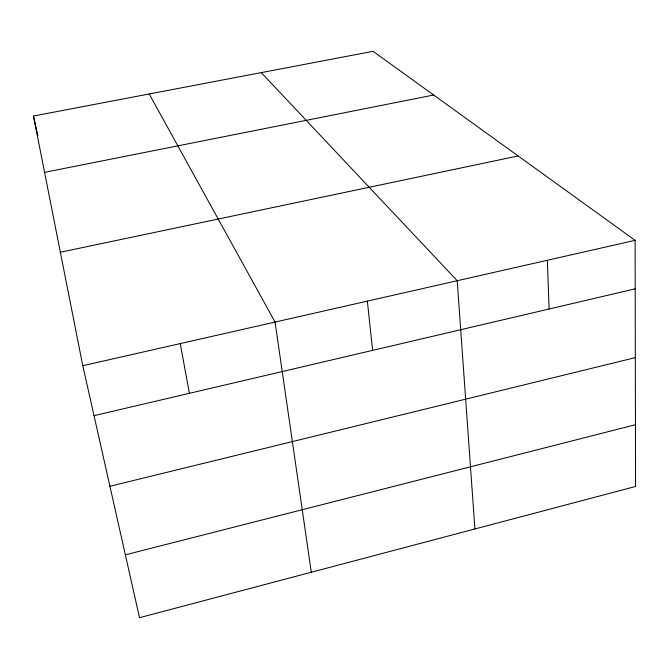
<?xml version="1.0" encoding="UTF-8"?>
<svg xmlns="http://www.w3.org/2000/svg" width="669" height="669" viewBox="0 0 669 669"><rect width="100%" height="100%" fill="white"/><g stroke="black" fill="none" stroke-linecap="round" stroke-linejoin="round"><path stroke-width="1" d="M125.362 554.844L635.441 424.731M109.925 486.271L635.324 357.631M94.036 415.666L635.199 288.832M82.789 365.717L635.115 240.347L635.55 486.48L139.512 617.688L82.789 365.717L33.45 116.03L373.068 51.312L635.115 240.347M60.369 252.246L518.124 155.952M44.58 172.343L433.663 95.023M261.27 72.62L457.211 280.729L474.906 528.97M149.204 93.978L275.059 322.073L311.294 572.254M33.45 116.03L37.874 135.899M180.245 343.598L189.394 393.313M367.348 301.125L372.633 350.372M547.351 260.274L549.098 309.011"/></g></svg>
